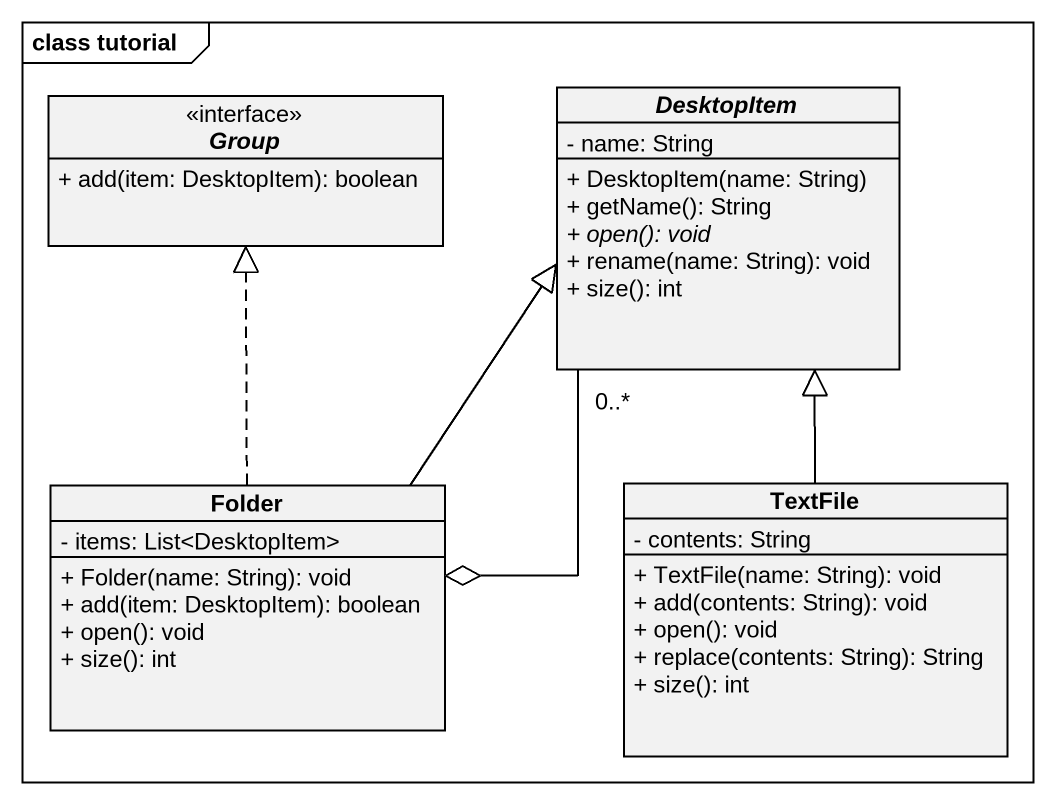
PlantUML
@startuml
mainframe class tutorial
hide circle
hide empty members
skinparam classAttributeIconSize 0
abstract class "Group" as Group_ <<interface>> {
  + add(item: DesktopItem): boolean
}
abstract class DesktopItem {
  - name: String
  + DesktopItem(name: String)
  + getName(): String
  {abstract} + open(): void
  + rename(name: String): void
  + size(): int
}
class "Folder" as Folder_ {
  - items: List<DesktopItem>
  + Folder(name: String): void
  + add(item: DesktopItem): boolean
  + open(): void
  + size(): int
}
class TextFile {
  - contents: String
  + TextFile(name: String): void
  + add(contents: String): void
  + open(): void
  + replace(contents: String): String
  + size(): int
}
DesktopItem "0..*" --o Folder_
Folder_ .up.|> Group_
Folder_ -up-|> DesktopItem
TextFile -up-|> DesktopItem
@enduml
